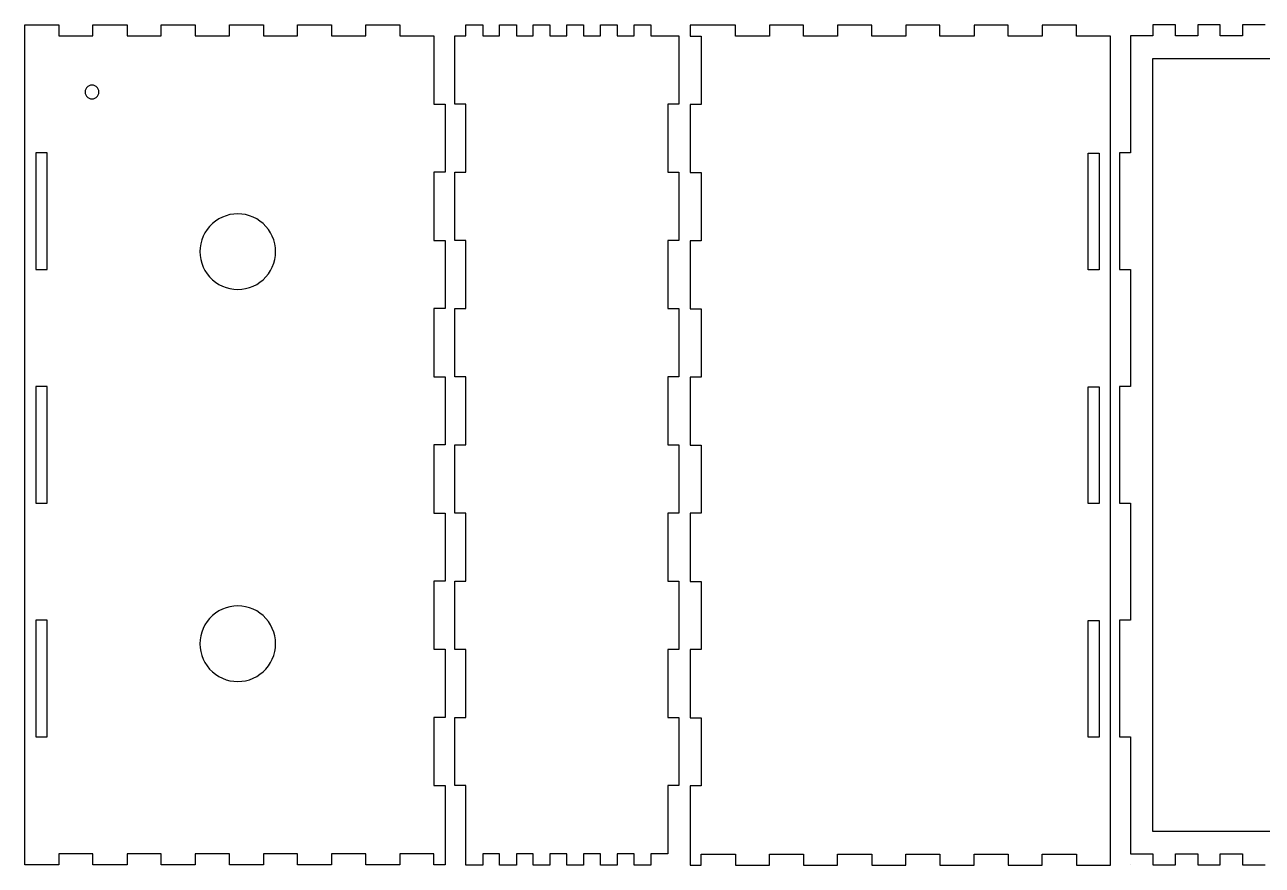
# Model space of a CAD drawing. Extents: x -116 to 1074, y 4 to 798.
# Drawn here: x 4.4 to 445.9, y 4.3 to 304.4 of the extents above; entities that cross this region are included whole.
import ezdxf

# ---------------------------------------------------------------- set-up
doc = ezdxf.new("R2010")
doc.units = 0

msp = doc.modelspace()

# ---------------------------------------------------------------- linework, layer by layer
at = {"layer": 'Layer 1', "color": 7}
for points in [[(4.36619, 4.365999), (4.36619, 304.366204)], [(4.36619, 304.366204), (16.533039, 304.366204)], [(16.533039, 304.366204), (16.533039, 300.365709)], [(16.533039, 300.365709), (28.699095, 300.365709)], [(28.699095, 300.365709), (28.699095, 304.366204)], [(28.699095, 304.366204), (40.866209, 304.366204)], [(40.866209, 304.366204), (40.866209, 300.365709)], [(40.866209, 300.365709), (53.032793, 300.365709)], [(53.032793, 300.365709), (53.032793, 304.366204)], [(53.032793, 304.366204), (65.199378, 304.366204)], [(65.199378, 304.366204), (65.199378, 300.365709)], [(65.199378, 300.365709), (77.365963, 300.365709)], [(77.365963, 300.365709), (77.365963, 304.366204)], [(77.365963, 304.366204), (89.532812, 304.366204)], [(89.532812, 304.366204), (89.532812, 300.365709)], [(89.532812, 300.365709), (101.699397, 300.365709)], [(101.699397, 300.365709), (101.699397, 304.366204)], [(101.699397, 304.366204), (113.865981, 304.366204)], [(113.865981, 304.366204), (113.865981, 300.365709)], [(113.865981, 300.365709), (126.032725, 300.365709)], [(126.032725, 300.365709), (126.032725, 304.366204)], [(126.032725, 304.366204), (138.199309, 304.366204)], [(138.199309, 304.366204), (138.199309, 300.365709)], [(138.199309, 300.365709), (150.366, 300.365709)], [(150.366, 300.365709), (150.366, 276.032011)], [(157.774121, 276.028111), (157.774121, 300.359164)], [(157.774121, 300.359164), (161.774087, 300.359164)], [(161.774087, 300.359164), (161.774087, 304.359659)], [(161.774087, 304.359659), (167.774035, 304.359659)], [(167.774035, 304.359659), (167.774035, 300.359164)], [(167.774035, 300.359164), (173.773984, 300.359164)], [(173.773984, 300.359164), (173.773984, 304.359659)], [(173.773984, 304.359659), (179.774197, 304.359659)], [(179.774197, 304.359659), (179.774197, 300.359164)], [(179.774197, 300.359164), (185.774146, 300.359164)], [(185.774146, 300.359164), (185.774146, 304.359659)], [(185.774146, 304.359659), (191.774095, 304.359659)], [(191.774095, 304.359659), (191.774095, 300.359164)], [(191.774095, 300.359164), (197.774043, 300.359164)], [(197.774043, 300.359164), (197.774043, 304.359659)], [(197.774043, 304.359659), (203.773992, 304.359659)], [(203.773992, 304.359659), (203.773992, 300.359164)], [(203.773992, 300.359164), (209.77402, 300.359164)], [(209.77402, 300.359164), (209.77402, 304.359659)], [(209.77402, 304.359659), (215.774022, 304.359659)], [(215.774022, 304.359659), (215.774022, 300.359164)], [(215.774022, 300.359164), (221.774023, 300.359164)], [(221.774023, 300.359164), (221.774023, 304.359659)], [(221.774023, 304.359659), (227.773998, 304.359659)], [(227.773998, 304.359659), (227.773998, 300.359164)], [(227.773998, 300.359164), (237.773992, 300.359164)], [(237.773992, 300.359164), (237.773992, 276.028111)], [(257.909691, 304.265001), (241.743008, 304.265001)], [(241.743008, 304.265001), (241.743008, 300.265016)], [(241.743008, 300.265016), (245.743, 300.265016)], [(245.743, 300.265016), (245.743, 275.932006)], [(257.909691, 300.265016), (257.909691, 304.265001)], [(270.076275, 300.265016), (257.909691, 300.265016)], [(282.243019, 304.265001), (270.076275, 304.265001)], [(270.076275, 304.265001), (270.076275, 300.265016)], [(282.243019, 300.265016), (282.243019, 304.265001)], [(294.409603, 300.265016), (282.243019, 300.265016)], [(306.576188, 304.265001), (294.409603, 304.265001)], [(294.409603, 304.265001), (294.409603, 300.265016)], [(306.576188, 300.265016), (306.576188, 304.265001)], [(318.743037, 300.265016), (306.576188, 300.265016)], [(330.909622, 304.265001), (318.743037, 304.265001)], [(318.743037, 304.265001), (318.743037, 300.265016)], [(330.909622, 300.265016), (330.909622, 304.265001)], [(343.076207, 300.265016), (330.909622, 300.265016)], [(355.242791, 304.265001), (343.076207, 304.265001)], [(343.076207, 304.265001), (343.076207, 300.265016)], [(355.242791, 300.265016), (355.242791, 304.265001)], [(367.409905, 300.265016), (355.242791, 300.265016)], [(379.575961, 304.265001), (367.409905, 304.265001)], [(367.409905, 304.265001), (367.409905, 300.265016)], [(379.575961, 300.265016), (379.575961, 304.265001)], [(391.74281, 300.265016), (379.575961, 300.265016)], [(391.74281, 4.264796), (391.74281, 300.265016)], [(406.918052, 300.389687), (398.908067, 300.389687)], [(398.908067, 300.389687), (398.908067, 258.67024)], [(414.917984, 304.382245), (406.918052, 304.382245)], [(406.918052, 304.382245), (406.918052, 300.389687)], [(414.917984, 300.389687), (414.917984, 304.382245)], [(422.91818, 300.389687), (414.917984, 300.389687)], [(430.918112, 304.382245), (422.91818, 304.382245)], [(422.91818, 304.382245), (422.91818, 300.389687)], [(430.918112, 300.389687), (430.918112, 304.382245)], [(438.918043, 300.389687), (430.918112, 300.389687)], [(446.917975, 304.382245), (438.918043, 304.382245)], [(438.918043, 304.382245), (438.918043, 300.389687)], [(406.918052, 16.381003), (406.918052, 292.38076)], [(406.918052, 292.38076), (462.918023, 292.38076)], [(27.369036, 282.604252), (27.14123, 282.487836)], [(27.609278, 282.696856), (27.369036, 282.604252)], [(27.857192, 282.760356), (27.609278, 282.696856)], [(28.110133, 282.80269), (27.857192, 282.760356)], [(28.36625, 282.815919), (28.110133, 282.80269)], [(28.622101, 282.80269), (28.36625, 282.815919)], [(28.875043, 282.760356), (28.622101, 282.80269)], [(29.123221, 282.696856), (28.875043, 282.760356)], [(29.363198, 282.604252), (29.123221, 282.696856)], [(29.591269, 282.487836), (29.363198, 282.604252)], [(25.929176, 280.622526), (25.916211, 280.36588)], [(25.916211, 280.36588), (25.929176, 280.109235)], [(25.970186, 280.87388), (25.929176, 280.622526)], [(25.929176, 280.109235), (25.970186, 279.857881)], [(26.036067, 281.122588), (25.970186, 280.87388)], [(25.970186, 279.857881), (26.036067, 279.609173)], [(26.128142, 281.363358), (26.036067, 281.122588)], [(26.036067, 279.609173), (26.128142, 279.368402)], [(26.244029, 281.590899), (26.128142, 281.363358)], [(26.128142, 279.368402), (26.244029, 279.140861)], [(26.384258, 281.805212), (26.244029, 281.590899)], [(26.244029, 279.140861), (26.384258, 278.926549)], [(26.545125, 282.003649), (26.384258, 281.805212)], [(26.384258, 278.926549), (26.545125, 278.725466)], [(26.727158, 282.186211), (26.545125, 282.003649)], [(26.545125, 278.725466), (26.727158, 278.545549)], [(26.926124, 282.347607), (26.727158, 282.186211)], [(26.727158, 278.545549), (26.926124, 278.384154)], [(27.14123, 282.487836), (26.926124, 282.347607)], [(26.926124, 278.384154), (27.14123, 278.243925)], [(27.14123, 278.243925), (27.369036, 278.127508)], [(29.363198, 278.127508), (29.591269, 278.243925)], [(29.80611, 282.347607), (29.591269, 282.487836)], [(29.591269, 278.243925), (29.80611, 278.384154)], [(30.005077, 282.186211), (29.80611, 282.347607)], [(29.80611, 278.384154), (30.005077, 278.545549)], [(30.18711, 282.003649), (30.005077, 282.186211)], [(30.005077, 278.545549), (30.18711, 278.725466)], [(30.348241, 281.805212), (30.18711, 282.003649)], [(30.18711, 278.725466), (30.348241, 278.926549)], [(30.488205, 281.590899), (30.348241, 281.805212)], [(30.348241, 278.926549), (30.488205, 279.140861)], [(30.604093, 281.363358), (30.488205, 281.590899)], [(30.488205, 279.140861), (30.604093, 279.368402)], [(30.696167, 281.122588), (30.604093, 281.363358)], [(30.604093, 279.368402), (30.696167, 279.609173)], [(30.762049, 280.87388), (30.696167, 281.122588)], [(30.696167, 279.609173), (30.762049, 279.857881)], [(30.803059, 280.622526), (30.762049, 280.87388)], [(30.762049, 279.857881), (30.803059, 280.109235)], [(30.816024, 280.36588), (30.803059, 280.622526)], [(30.803059, 280.109235), (30.816024, 280.36588)], [(27.369036, 278.127508), (27.609278, 278.034904)], [(27.609278, 278.034904), (27.857192, 277.968758)], [(27.857192, 277.968758), (28.110133, 277.929071)], [(28.110133, 277.929071), (28.36625, 277.915842)], [(28.36625, 277.915842), (28.622101, 277.929071)], [(28.622101, 277.929071), (28.875043, 277.968758)], [(28.875043, 277.968758), (29.123221, 278.034904)], [(29.123221, 278.034904), (29.363198, 278.127508)], [(150.366, 276.032011), (154.365992, 276.032011)], [(154.365992, 276.032011), (154.365992, 251.698577)], [(161.774087, 276.028111), (157.774121, 276.028111)], [(161.774087, 251.689121), (161.774087, 276.028111)], [(237.773992, 276.028111), (233.774, 276.028111)], [(233.774, 276.028111), (233.774, 251.689121)], [(245.743, 275.932006), (241.743008, 275.932006)], [(241.743008, 275.932006), (241.743008, 251.598043)], [(12.366122, 258.65076), (8.366156, 258.65076)], [(8.366156, 258.65076), (8.366156, 216.936604)], [(12.366122, 216.936604), (12.366122, 258.65076)], [(383.742878, 216.83607), (383.742878, 258.549961)], [(383.742878, 258.549961), (387.742844, 258.549961)], [(387.742844, 258.549961), (387.742844, 216.83607)], [(398.908067, 258.67024), (394.918155, 258.67024)], [(394.918155, 258.67024), (394.918155, 216.950792)], [(154.365992, 251.698577), (150.366, 251.698577)], [(150.366, 251.698577), (150.366, 227.365672)], [(157.774121, 227.358068), (157.774121, 251.689121)], [(157.774121, 251.689121), (161.774087, 251.689121)], [(233.774, 251.689121), (237.773992, 251.689121)], [(237.773992, 251.689121), (237.773992, 227.358068)], [(241.743008, 251.598043), (245.743, 251.598043)], [(245.743, 251.598043), (245.743, 227.265138)], [(72.430961, 234.287692), (71.332677, 233.397635)], [(73.616028, 235.056835), (72.430961, 234.287692)], [(74.875178, 235.698714), (73.616028, 235.056835)], [(76.194389, 236.204596), (74.875178, 235.698714)], [(77.559373, 236.570779), (76.194389, 236.204596)], [(78.955048, 236.791706), (77.559373, 236.570779)], [(80.366069, 236.865789), (78.955048, 236.791706)], [(81.777091, 236.791706), (80.366069, 236.865789)], [(83.172766, 236.570779), (81.777091, 236.791706)], [(84.53775, 236.204596), (83.172766, 236.570779)], [(85.85696, 235.698714), (84.53775, 236.204596)], [(87.116111, 235.056835), (85.85696, 235.698714)], [(88.301178, 234.287692), (87.116111, 235.056835)], [(89.399462, 233.397635), (88.301178, 234.287692)], [(68.674676, 230.115748), (68.033327, 228.856597)], [(69.444348, 231.300815), (68.674676, 230.115748)], [(70.333611, 232.398834), (69.444348, 231.300815)], [(71.332677, 233.397635), (70.333611, 232.398834)], [(90.398528, 232.398834), (89.399462, 233.397635)], [(91.287791, 231.300815), (90.398528, 232.398834)], [(92.057463, 230.115748), (91.287791, 231.300815)], [(92.699077, 228.856597), (92.057463, 230.115748)], [(67.160996, 226.172667), (66.94007, 224.776727)], [(67.526915, 227.537651), (67.160996, 226.172667)], [(68.033327, 228.856597), (67.526915, 227.537651)], [(93.205489, 227.537651), (92.699077, 228.856597)], [(93.571142, 226.172667), (93.205489, 227.537651)], [(93.792069, 224.776727), (93.571142, 226.172667)], [(150.366, 227.365672), (154.365992, 227.365672)], [(154.365992, 227.365672), (154.365992, 203.032767)], [(161.774087, 227.358068), (157.774121, 227.358068)], [(161.774087, 203.027016), (161.774087, 227.358068)], [(237.773992, 227.358068), (233.774, 227.358068)], [(233.774, 227.358068), (233.774, 203.027016)], [(245.743, 227.265138), (241.743008, 227.265138)], [(241.743008, 227.265138), (241.743008, 202.932233)], [(66.94007, 224.776727), (66.865986, 223.365706)], [(66.865986, 223.365706), (66.94007, 221.954685)], [(66.94007, 221.954685), (67.160996, 220.558745)], [(93.571142, 220.558745), (93.792069, 221.954685)], [(93.866152, 223.365706), (93.792069, 224.776727)], [(93.792069, 221.954685), (93.866152, 223.365706)], [(8.366156, 216.936604), (12.366122, 216.936604)], [(67.160996, 220.558745), (67.526915, 219.193761)], [(67.526915, 219.193761), (68.033327, 217.874815)], [(68.033327, 217.874815), (68.674676, 216.615665)], [(68.674676, 216.615665), (69.444348, 215.430862)], [(91.287791, 215.430862), (92.057463, 216.615665)], [(92.057463, 216.615665), (92.699077, 217.874815)], [(92.699077, 217.874815), (93.205489, 219.193761)], [(93.205489, 219.193761), (93.571142, 220.558745)], [(387.742844, 216.83607), (383.742878, 216.83607)], [(394.918155, 216.950792), (398.908067, 216.950792)], [(398.908067, 216.950792), (398.908067, 175.241928)], [(69.444348, 215.430862), (70.333611, 214.332843)], [(70.333611, 214.332843), (71.332677, 213.333777)], [(71.332677, 213.333777), (72.430961, 212.44372)], [(72.430961, 212.44372), (73.616028, 211.674842)], [(87.116111, 211.674842), (88.301178, 212.44372)], [(88.301178, 212.44372), (89.399462, 213.333777)], [(89.399462, 213.333777), (90.398528, 214.332843)], [(90.398528, 214.332843), (91.287791, 215.430862)], [(73.616028, 211.674842), (74.875178, 211.032699)], [(74.875178, 211.032699), (76.194389, 210.526816)], [(76.194389, 210.526816), (77.559373, 210.160633)], [(77.559373, 210.160633), (78.955048, 209.939706)], [(78.955048, 209.939706), (80.366069, 209.865623)], [(80.366069, 209.865623), (81.777091, 209.939706)], [(81.777091, 209.939706), (83.172766, 210.160633)], [(83.172766, 210.160633), (84.53775, 210.526816)], [(84.53775, 210.526816), (85.85696, 211.032699)], [(85.85696, 211.032699), (87.116111, 211.674842)], [(154.365992, 203.032767), (150.366, 203.032767)], [(150.366, 203.032767), (150.366, 178.698804)], [(157.774121, 178.693317), (157.774121, 203.027016)], [(157.774121, 203.027016), (161.774087, 203.027016)], [(233.774, 203.027016), (237.773992, 203.027016)], [(237.773992, 203.027016), (237.773992, 178.693317)], [(241.743008, 202.932233), (245.743, 202.932233)], [(245.743, 202.932233), (245.743, 178.59827)], [(150.366, 178.698804), (154.365992, 178.698804)], [(154.365992, 178.698804), (154.365992, 154.365899)], [(161.774087, 178.693317), (157.774121, 178.693317)], [(161.774087, 154.359619), (161.774087, 178.693317)], [(237.773992, 178.693317), (233.774, 178.693317)], [(233.774, 178.693317), (233.774, 154.359619)], [(245.743, 178.59827), (241.743008, 178.59827)], [(241.743008, 178.59827), (241.743008, 154.265101)], [(12.366122, 175.222713), (8.366156, 175.222713)], [(8.366156, 175.222713), (8.366156, 133.508821)], [(12.366122, 133.508821), (12.366122, 175.222713)], [(383.742878, 133.408287), (383.742878, 175.122179)], [(383.742878, 175.122179), (387.742844, 175.122179)], [(387.742844, 175.122179), (387.742844, 133.408287)], [(398.908067, 175.241928), (394.918155, 175.241928)], [(394.918155, 175.241928), (394.918155, 133.522481)], [(154.365992, 154.365899), (150.366, 154.365899)], [(150.366, 154.365899), (150.366, 130.03273)], [(157.774121, 130.02592), (157.774121, 154.359619)], [(157.774121, 154.359619), (161.774087, 154.359619)], [(233.774, 154.359619), (237.773992, 154.359619)], [(237.773992, 154.359619), (237.773992, 130.02592)], [(241.743008, 154.265101), (245.743, 154.265101)], [(245.743, 154.265101), (245.743, 129.932196)], [(8.366156, 133.508821), (12.366122, 133.508821)], [(387.742844, 133.408287), (383.742878, 133.408287)], [(394.918155, 133.522481), (398.908067, 133.522481)], [(398.908067, 133.522481), (398.908067, 91.810971)], [(150.366, 130.03273), (154.365992, 130.03273)], [(154.365992, 130.03273), (154.365992, 105.698767)], [(161.774087, 130.02592), (157.774121, 130.02592)], [(161.774087, 105.692221), (161.774087, 130.02592)], [(237.773992, 130.02592), (233.774, 130.02592)], [(233.774, 130.02592), (233.774, 105.692221)], [(245.743, 129.932196), (241.743008, 129.932196)], [(241.743008, 129.932196), (241.743008, 105.598497)], [(154.365992, 105.698767), (150.366, 105.698767)], [(150.366, 105.698767), (150.366, 81.365862)], [(157.774121, 81.358523), (157.774121, 105.692221)], [(157.774121, 105.692221), (161.774087, 105.692221)], [(233.774, 105.692221), (237.773992, 105.692221)], [(237.773992, 105.692221), (237.773992, 81.358523)], [(241.743008, 105.598497), (245.743, 105.598497)], [(245.743, 105.598497), (245.743, 81.265328)], [(71.332677, 93.397774), (70.333611, 92.398973)], [(72.430961, 94.287831), (71.332677, 93.397774)], [(73.616028, 95.056974), (72.430961, 94.287831)], [(74.875178, 95.698852), (73.616028, 95.056974)], [(76.194389, 96.205), (74.875178, 95.698852)], [(77.559373, 96.570918), (76.194389, 96.205)], [(78.955048, 96.791845), (77.559373, 96.570918)], [(80.366069, 96.865928), (78.955048, 96.791845)], [(81.777091, 96.791845), (80.366069, 96.865928)], [(83.172766, 96.570918), (81.777091, 96.791845)], [(84.53775, 96.205), (83.172766, 96.570918)], [(85.85696, 95.698852), (84.53775, 96.205)], [(87.116111, 95.056974), (85.85696, 95.698852)], [(88.301178, 94.287831), (87.116111, 95.056974)], [(89.399462, 93.397774), (88.301178, 94.287831)], [(90.398528, 92.398973), (89.399462, 93.397774)], [(12.366122, 91.79493), (8.366156, 91.79493)], [(8.366156, 91.79493), (8.366156, 50.079981)], [(12.366122, 50.079981), (12.366122, 91.79493)], [(68.033327, 88.857001), (67.526915, 87.53779)], [(68.674676, 90.115887), (68.033327, 88.857001)], [(69.444348, 91.300954), (68.674676, 90.115887)], [(70.333611, 92.398973), (69.444348, 91.300954)], [(91.287791, 91.300954), (90.398528, 92.398973)], [(92.057463, 90.115887), (91.287791, 91.300954)], [(92.699077, 88.857001), (92.057463, 90.115887)], [(93.205489, 87.53779), (92.699077, 88.857001)], [(383.742878, 49.979711), (383.742878, 91.693867)], [(383.742878, 91.693867), (387.742844, 91.693867)], [(387.742844, 91.693867), (387.742844, 49.979711)], [(398.908067, 91.810971), (394.918155, 91.810971)], [(394.918155, 91.810971), (394.918155, 50.091523)], [(66.94007, 84.776866), (66.865986, 83.365845)], [(67.160996, 86.172806), (66.94007, 84.776866)], [(67.526915, 87.53779), (67.160996, 86.172806)], [(93.571142, 86.172806), (93.205489, 87.53779)], [(93.792069, 84.776866), (93.571142, 86.172806)], [(93.866152, 83.365845), (93.792069, 84.776866)], [(66.865986, 83.365845), (66.94007, 81.954824)], [(66.94007, 81.954824), (67.160996, 80.558884)], [(67.160996, 80.558884), (67.526915, 79.1939)], [(93.205489, 79.1939), (93.571142, 80.558884)], [(93.571142, 80.558884), (93.792069, 81.954824)], [(93.792069, 81.954824), (93.866152, 83.365845)], [(150.366, 81.365862), (154.365992, 81.365862)], [(154.365992, 81.365862), (154.365992, 57.032957)], [(161.774087, 81.358523), (157.774121, 81.358523)], [(161.774087, 57.02747), (161.774087, 81.358523)], [(237.773992, 81.358523), (233.774, 81.358523)], [(233.774, 81.358523), (233.774, 57.02747)], [(245.743, 81.265328), (241.743008, 81.265328)], [(241.743008, 81.265328), (241.743008, 56.931894)], [(67.526915, 79.1939), (68.033327, 77.874954)], [(68.033327, 77.874954), (68.674676, 76.615804)], [(68.674676, 76.615804), (69.444348, 75.431001)], [(69.444348, 75.431001), (70.333611, 74.332981)], [(90.398528, 74.332981), (91.287791, 75.431001)], [(91.287791, 75.431001), (92.057463, 76.615804)], [(92.057463, 76.615804), (92.699077, 77.874954)], [(92.699077, 77.874954), (93.205489, 79.1939)], [(70.333611, 74.332981), (71.332677, 73.333916)], [(71.332677, 73.333916), (72.430961, 72.443859)], [(72.430961, 72.443859), (73.616028, 71.674981)], [(73.616028, 71.674981), (74.875178, 71.032838)], [(74.875178, 71.032838), (76.194389, 70.526955)], [(84.53775, 70.526955), (85.85696, 71.032838)], [(85.85696, 71.032838), (87.116111, 71.674981)], [(87.116111, 71.674981), (88.301178, 72.443859)], [(88.301178, 72.443859), (89.399462, 73.333916)], [(89.399462, 73.333916), (90.398528, 74.332981)], [(76.194389, 70.526955), (77.559373, 70.161037)], [(77.559373, 70.161037), (78.955048, 69.939845)], [(78.955048, 69.939845), (80.366069, 69.866027)], [(80.366069, 69.866027), (81.777091, 69.939845)], [(81.777091, 69.939845), (83.172766, 70.161037)], [(83.172766, 70.161037), (84.53775, 70.526955)], [(154.365992, 57.032957), (150.366, 57.032957)], [(150.366, 57.032957), (150.366, 32.698994)], [(157.774121, 32.691126), (157.774121, 57.02747)], [(157.774121, 57.02747), (161.774087, 57.02747)], [(233.774, 57.02747), (237.773992, 57.02747)], [(237.773992, 57.02747), (237.773992, 32.691126)], [(241.743008, 56.931894), (245.743, 56.931894)], [(245.743, 56.931894), (245.743, 32.598989)], [(8.366156, 50.079981), (12.366122, 50.079981)], [(387.742844, 49.979711), (383.742878, 49.979711)], [(394.918155, 50.091523), (398.908067, 50.091523)], [(398.908067, 50.091523), (398.908067, 8.390597)], [(150.366, 32.698994), (154.365992, 32.698994)], [(154.365992, 32.698994), (154.365992, 4.365999)], [(161.774087, 32.691126), (157.774121, 32.691126)], [(161.774087, 4.359578), (161.774087, 32.691126)], [(237.773992, 32.691126), (233.774, 32.691126)], [(233.774, 32.691126), (233.774, 8.360073)], [(245.743, 32.598989), (241.743008, 32.598989)], [(241.743008, 32.598989), (241.743008, 4.264796)], [(462.918023, 16.381003), (406.918052, 16.381003)], [(28.699095, 8.365984), (16.533039, 8.365984)], [(16.533039, 8.365984), (16.533039, 4.365999)], [(28.699095, 4.365999), (28.699095, 8.365984)], [(53.032793, 8.365984), (40.866209, 8.365984)], [(40.866209, 8.365984), (40.866209, 4.365999)], [(53.032793, 4.365999), (53.032793, 8.365984)], [(77.365963, 8.365984), (65.199378, 8.365984)], [(65.199378, 8.365984), (65.199378, 4.365999)], [(77.365963, 4.365999), (77.365963, 8.365984)], [(101.699397, 8.365984), (89.532812, 8.365984)], [(89.532812, 8.365984), (89.532812, 4.365999)], [(101.699397, 4.365999), (101.699397, 8.365984)], [(126.032725, 8.365984), (113.865981, 8.365984)], [(113.865981, 8.365984), (113.865981, 4.365999)], [(126.032725, 4.365999), (126.032725, 8.365984)], [(150.366, 8.365984), (138.199309, 8.365984)], [(138.199309, 8.365984), (138.199309, 4.365999)], [(150.366, 4.365999), (150.366, 8.365984)], [(173.773984, 8.360073), (167.774035, 8.360073)], [(167.774035, 8.360073), (167.774035, 4.359578)], [(173.773984, 4.359578), (173.773984, 8.360073)], [(185.774146, 8.360073), (179.774197, 8.360073)], [(179.774197, 8.360073), (179.774197, 4.359578)], [(185.774146, 4.359578), (185.774146, 8.360073)], [(197.774043, 8.360073), (191.774095, 8.360073)], [(191.774095, 8.360073), (191.774095, 4.359578)], [(197.774043, 4.359578), (197.774043, 8.360073)], [(209.77402, 8.360073), (203.773992, 8.360073)], [(203.773992, 8.360073), (203.773992, 4.359578)], [(209.77402, 4.359578), (209.77402, 8.360073)], [(221.774023, 8.360073), (215.774022, 8.360073)], [(215.774022, 8.360073), (215.774022, 4.359578)], [(221.774023, 4.359578), (221.774023, 8.360073)], [(233.774, 8.360073), (227.773998, 8.360073)], [(227.773998, 8.360073), (227.773998, 4.359578)], [(245.743, 8.265291), (257.909691, 8.265291)], [(245.743, 4.264796), (245.743, 8.265291)], [(257.909691, 8.265291), (257.909691, 4.264796)], [(270.076275, 4.264796), (270.076275, 8.265291)], [(270.076275, 8.265291), (282.243019, 8.265291)], [(282.243019, 8.265291), (282.243019, 4.264796)], [(294.409603, 4.264796), (294.409603, 8.265291)], [(294.409603, 8.265291), (306.576188, 8.265291)], [(306.576188, 8.265291), (306.576188, 4.264796)], [(318.743037, 4.264796), (318.743037, 8.265291)], [(318.743037, 8.265291), (330.909622, 8.265291)], [(330.909622, 8.265291), (330.909622, 4.264796)], [(343.076207, 4.264796), (343.076207, 8.265291)], [(343.076207, 8.265291), (355.242791, 8.265291)], [(355.242791, 8.265291), (355.242791, 4.264796)], [(367.409905, 4.264796), (367.409905, 8.265291)], [(367.409905, 8.265291), (379.575961, 8.265291)], [(379.575961, 8.265291), (379.575961, 4.264796)], [(398.908067, 8.390597), (398.928175, 8.390597)], [(398.928175, 8.390597), (398.928175, 8.372076)], [(398.928175, 8.372076), (406.918052, 8.372076)], [(406.918052, 8.372076), (406.918052, 4.382164)], [(414.917984, 4.382164), (414.917984, 8.372076)], [(414.917984, 8.372076), (422.91818, 8.372076)], [(422.91818, 8.372076), (422.91818, 4.382164)], [(430.918112, 4.382164), (430.918112, 8.372076)], [(430.918112, 8.372076), (438.918043, 8.372076)], [(438.918043, 8.372076), (438.918043, 4.382164)], [(16.533039, 4.365999), (4.36619, 4.365999)], [(40.866209, 4.365999), (28.699095, 4.365999)], [(65.199378, 4.365999), (53.032793, 4.365999)], [(89.532812, 4.365999), (77.365963, 4.365999)], [(113.865981, 4.365999), (101.699397, 4.365999)], [(138.199309, 4.365999), (126.032725, 4.365999)], [(154.365992, 4.365999), (150.366, 4.365999)], [(167.774035, 4.359578), (161.774087, 4.359578)], [(179.774197, 4.359578), (173.773984, 4.359578)], [(191.774095, 4.359578), (185.774146, 4.359578)], [(203.773992, 4.359578), (197.774043, 4.359578)], [(215.774022, 4.359578), (209.77402, 4.359578)], [(227.773998, 4.359578), (221.774023, 4.359578)], [(241.743008, 4.264796), (245.743, 4.264796)], [(257.909691, 4.264796), (270.076275, 4.264796)], [(282.243019, 4.264796), (294.409603, 4.264796)], [(306.576188, 4.264796), (318.743037, 4.264796)], [(330.909622, 4.264796), (343.076207, 4.264796)], [(355.242791, 4.264796), (367.409905, 4.264796)], [(379.575961, 4.264796), (391.74281, 4.264796)], [(398.918121, 4.390102), (398.908067, 4.390102)], [(398.908067, 4.390102), (398.908067, 4.382164)], [(398.908067, 4.382164), (398.918121, 4.382164)], [(398.918121, 4.382164), (398.918121, 4.390102)], [(406.918052, 4.382164), (414.917984, 4.382164)], [(422.91818, 4.382164), (430.918112, 4.382164)], [(438.918043, 4.382164), (446.917975, 4.382164)]]:
    msp.add_lwpolyline(points, dxfattribs=at)

doc.saveas('drawing.dxf')
